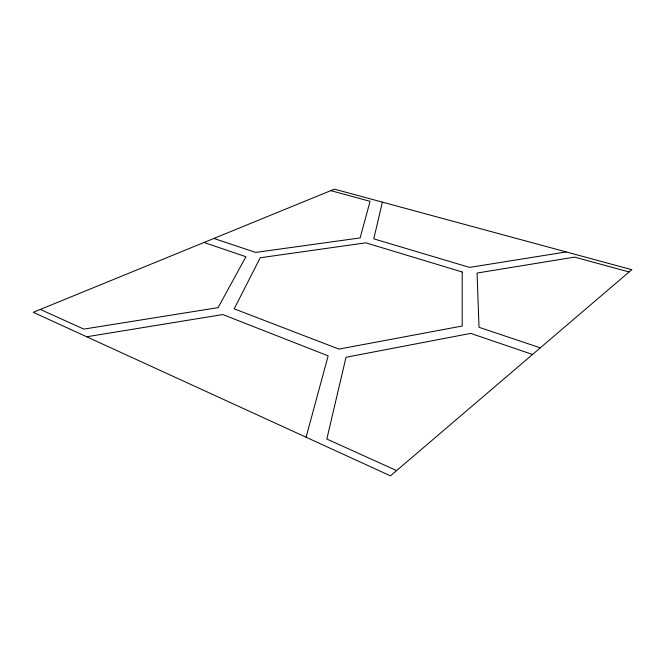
<?xml version="1.0" encoding="UTF-8"?>
<svg xmlns="http://www.w3.org/2000/svg" width="665" height="665" viewBox="0 0 665 665"><rect width="100%" height="100%" fill="white"/><g stroke="black" fill="none" stroke-linecap="round" stroke-linejoin="round"><path stroke-width="1" d="M382.383 202.127L373.78 238.843L469.54 267.397L566.198 251.927M306.083 437.229L328.153 355.858L222.792 314.545L86.674 336.773M330.804 190.631L370.072 201.337L360.147 237.92L255.618 252.417L213.897 238.436M629.082 271.968L574.602 257.114L477.071 273.032L479.016 327.296L540.296 347.828M204.039 242.467L245.925 256.748L218.087 307.629L83.815 329.109L40.307 309.425M532.532 354.462L470.712 333.389L346.008 357.271L326.831 439.033L396.614 470.596M462.2 271.985L462.192 326.025L338.959 349.1L234.18 308.834L260.223 257.754L365.833 242.825L462.2 271.985M631.75 269.691L390.455 475.857L33.25 312.309L334.437 189.143L631.75 269.691"/></g></svg>
